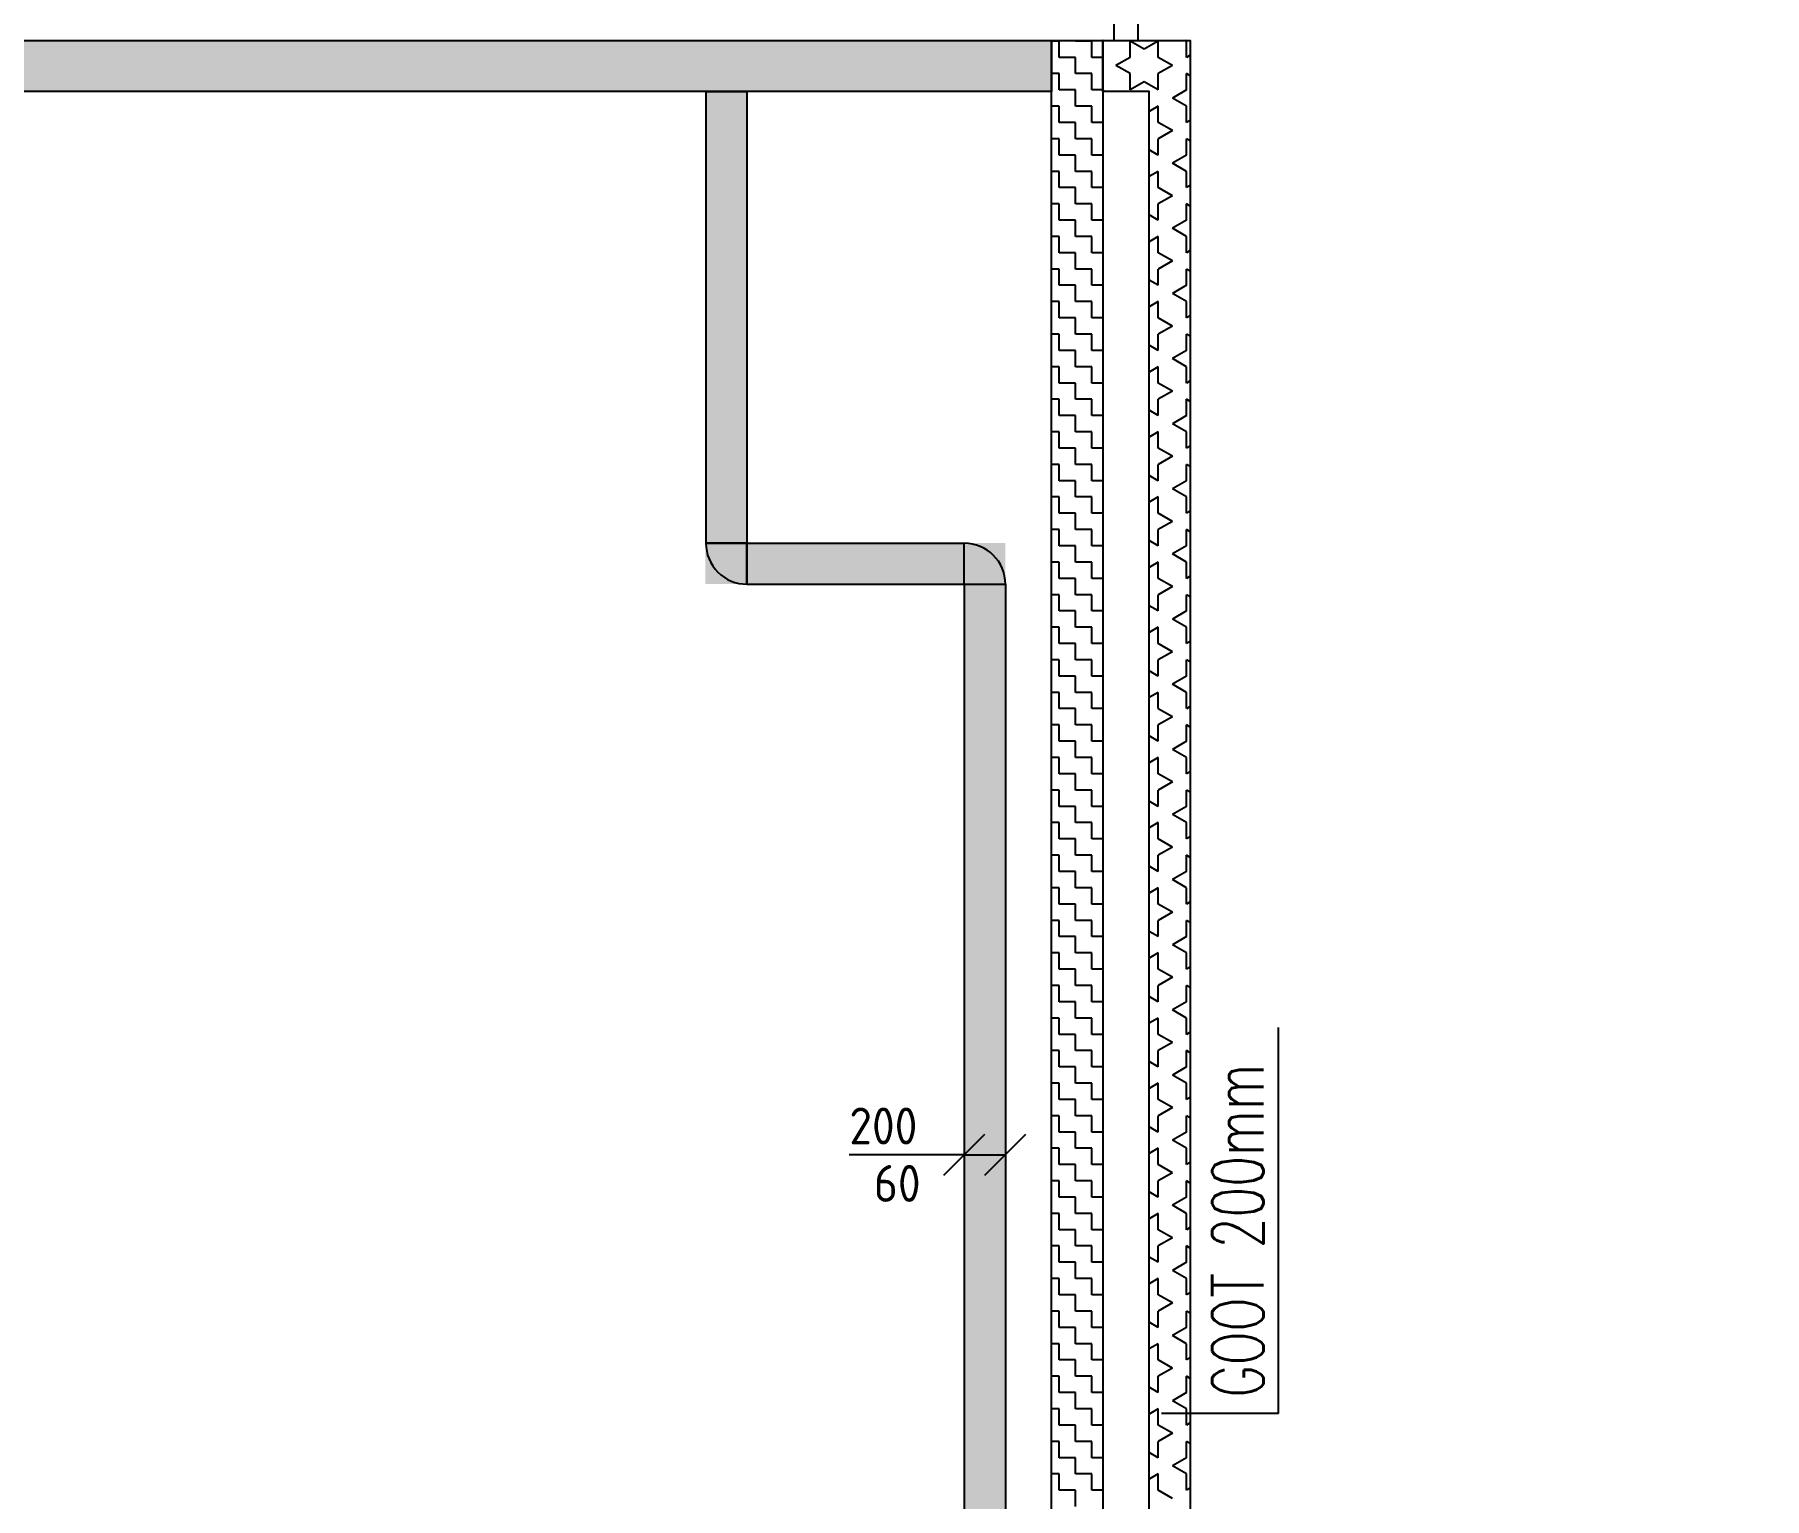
# Model space of a CAD drawing. Header units: millimetres. Extents: x -3262 to 112658, y 0 to 217318.
# Drawn here: x 94922 to 103357, y 65072 to 72207 of the extents above; entities that cross this region are included whole.
import ezdxf

# ---------------------------------------------------------------- set-up
doc = ezdxf.new("R2010")
doc.units = ezdxf.units.MM
doc.header["$LTSCALE"] = 100
for name, color, linetype in [('EL6131--_ENERGIEBEDR (1996)', 2, 'Continuous'), ('EL6131--_KG_D', 3, 'Continuous'), ('EM6131--_KG', 1, 'Continuous')]:
    doc.layers.add(name, color=color, linetype=linetype)
doc.styles.add('CofelyArial', font='arial.ttf')
doc.styles.add('ROMANS', font='ROMANS', dxfattribs={"width": 0.7})
doc.styles.add('STABICAD-018', font='ISOCP.SHX', dxfattribs={"height": 1.8})

# ---------------------------------------------------------------- blocks, each defined once
blk = doc.blocks.new('*X54')
at = {"color": 0}
for p, q in [((40163.8, 24130), (40243.1, 24130)), ((40163.8, 24050.6), (40163.8, 24130)), ((40243.1, 24130), (40243.1, 24167)), ((40322.5, 24130), (40401.9, 24130)), ((40322.5, 24050.6), (40322.5, 24130)), ((40401.9, 24130), (40401.9, 24167)), ((40481.2, 24130), (40560.6, 24130)), ((40481.2, 24050.6), (40481.2, 24130)), ((40560.6, 24130), (40560.6, 24167)), ((40640, 24130), (40719.4, 24130)), ((40640, 24050.6), (40640, 24130)), ((40719.4, 24130), (40719.4, 24167)), ((40798.8, 24130), (40878.1, 24130)), ((40798.8, 24050.6), (40798.8, 24130)), ((40878.1, 24130), (40878.1, 24167)), ((40957.5, 24130), (41036.9, 24130)), ((40957.5, 24050.6), (40957.5, 24130)), ((41036.9, 24130), (41036.9, 24167)), ((41116.2, 24130), (41195.6, 24130)), ((41116.2, 24050.6), (41116.2, 24130)), ((41195.6, 24130), (41195.6, 24167)), ((41275, 24130), (41354.4, 24130)), ((41275, 24050.6), (41275, 24130)), ((41354.4, 24130), (41354.4, 24167)), ((41433.8, 24130), (41513.1, 24130)), ((41433.8, 24050.6), (41433.8, 24130)), ((41513.1, 24130), (41513.1, 24167)), ((41592.5, 24130), (41671.9, 24130)), ((41592.5, 24050.6), (41592.5, 24130)), ((41671.9, 24130), (41671.9, 24167)), ((41751.2, 24130), (41830.6, 24130)), ((41751.2, 24050.6), (41751.2, 24130)), ((41830.6, 24130), (41830.6, 24167)), ((41910, 24130), (41989.4, 24130)), ((41910, 24050.6), (41910, 24130)), ((41989.4, 24130), (41989.4, 24167)), ((42068.8, 24130), (42148.1, 24130)), ((42068.8, 24050.6), (42068.8, 24130)), ((42148.1, 24130), (42148.1, 24167)), ((42227.5, 24130), (42306.9, 24130)), ((42227.5, 24050.6), (42227.5, 24130)), ((42306.9, 24130), (42306.9, 24167)), ((42386.2, 24130), (42465.6, 24130)), ((42386.2, 24050.6), (42386.2, 24130)), ((42465.6, 24130), (42465.6, 24167)), ((42545, 24130), (42624.4, 24130)), ((42545, 24050.6), (42545, 24130)), ((42624.4, 24130), (42624.4, 24167)), ((42703.8, 24130), (42783.1, 24130)), ((42703.8, 24050.6), (42703.8, 24130)), ((42783.1, 24130), (42783.1, 24167)), ((42862.5, 24130), (42941.9, 24130)), ((42862.5, 24050.6), (42862.5, 24130)), ((42941.9, 24130), (42941.9, 24167)), ((43021.2, 24130), (43100.6, 24130)), ((43021.2, 24050.6), (43021.2, 24130)), ((43100.6, 24130), (43100.6, 24167)), ((43180, 24130), (43259.4, 24130)), ((43180, 24050.6), (43180, 24130)), ((43259.4, 24130), (43259.4, 24167)), ((43338.8, 24130), (43418.1, 24130)), ((43338.8, 24050.6), (43338.8, 24130)), ((43418.1, 24130), (43418.1, 24167)), ((43497.5, 24130), (43576.9, 24130)), ((43497.5, 24050.6), (43497.5, 24130)), ((43576.9, 24130), (43576.9, 24167)), ((43656.2, 24130), (43735.6, 24130)), ((43656.2, 24050.6), (43656.2, 24130)), ((43735.6, 24130), (43735.6, 24167)), ((43815, 24130), (43894.4, 24130)), ((43815, 24050.6), (43815, 24130)), ((43894.4, 24130), (43894.4, 24167)), ((43973.8, 24130), (44053.1, 24130)), ((43973.8, 24050.6), (43973.8, 24130)), ((44053.1, 24130), (44053.1, 24167)), ((44132.5, 24130), (44211.9, 24130)), ((44132.5, 24050.6), (44132.5, 24130)), ((44211.9, 24130), (44211.9, 24167)), ((44291.2, 24130), (44370.6, 24130)), ((44291.2, 24050.6), (44291.2, 24130)), ((44370.6, 24130), (44370.6, 24167)), ((44450, 24130), (44529.4, 24130)), ((44450, 24050.6), (44450, 24130)), ((44529.4, 24130), (44529.4, 24167)), ((44608.8, 24130), (44688.1, 24130)), ((44608.8, 24050.6), (44608.8, 24130)), ((44688.1, 24130), (44688.1, 24167)), ((44767.5, 24130), (44846.9, 24130)), ((44767.5, 24050.6), (44767.5, 24130)), ((44846.9, 24130), (44846.9, 24167)), ((44926.2, 24130), (45005.6, 24130)), ((44926.2, 24050.6), (44926.2, 24130)), ((45005.6, 24130), (45005.6, 24167)), ((45085, 24130), (45164.4, 24130)), ((45085, 24050.6), (45085, 24130)), ((45164.4, 24130), (45164.4, 24167)), ((45243.8, 24130), (45323.1, 24130)), ((45243.8, 24050.6), (45243.8, 24130)), ((45323.1, 24130), (45323.1, 24167)), ((45402.5, 24130), (45481.9, 24130)), ((45402.5, 24050.6), (45402.5, 24130)), ((45481.9, 24130), (45481.9, 24167)), ((45561.2, 24130), (45640.6, 24130)), ((45561.2, 24050.6), (45561.2, 24130)), ((45640.6, 24130), (45640.6, 24167)), ((45720, 24130), (45799.4, 24130)), ((45720, 24050.6), (45720, 24130)), ((45799.4, 24130), (45799.4, 24167)), ((45878.8, 24130), (45958.1, 24130)), ((45878.8, 24050.6), (45878.8, 24130)), ((45958.1, 24130), (45958.1, 24167)), ((46037.5, 24130), (46116.9, 24130)), ((46037.5, 24050.6), (46037.5, 24130)), ((46116.9, 24130), (46116.9, 24167)), ((46196.2, 24130), (46275.6, 24130)), ((46196.2, 24050.6), (46196.2, 24130)), ((46275.6, 24130), (46275.6, 24167)), ((46355, 24130), (46434.4, 24130)), ((46355, 24050.6), (46355, 24130)), ((46434.4, 24130), (46434.4, 24167)), ((46513.8, 24130), (46593.1, 24130)), ((46513.8, 24050.6), (46513.8, 24130)), ((46593.1, 24130), (46593.1, 24167)), ((46672.5, 24130), (46751.9, 24130)), ((46672.5, 24050.6), (46672.5, 24130)), ((46751.9, 24130), (46751.9, 24167)), ((46831.2, 24130), (46910.6, 24130)), ((46831.2, 24050.6), (46831.2, 24130)), ((46910.6, 24130), (46910.6, 24167)), ((46990, 24130), (47069.4, 24130)), ((46990, 24050.6), (46990, 24130)), ((47069.4, 24130), (47069.4, 24167)), ((47148.8, 24130), (47228.1, 24130)), ((47148.8, 24050.6), (47148.8, 24130)), ((47228.1, 24130), (47228.1, 24167)), ((40084.4, 24050.6), (40163.8, 24050.6)), ((40243.1, 24050.6), (40322.5, 24050.6)), ((40243.1, 23971.2), (40243.1, 24050.6)), ((40401.9, 24050.6), (40481.2, 24050.6)), ((40401.9, 23971.2), (40401.9, 24050.6)), ((40560.6, 24050.6), (40640, 24050.6)), ((40560.6, 23971.2), (40560.6, 24050.6)), ((40719.4, 24050.6), (40798.8, 24050.6)), ((40719.4, 23971.2), (40719.4, 24050.6)), ((40878.1, 24050.6), (40957.5, 24050.6)), ((40878.1, 23971.2), (40878.1, 24050.6)), ((41036.9, 24050.6), (41116.2, 24050.6)), ((41036.9, 23971.2), (41036.9, 24050.6)), ((41195.6, 24050.6), (41275, 24050.6)), ((41195.6, 23971.2), (41195.6, 24050.6)), ((41354.4, 24050.6), (41433.8, 24050.6)), ((41354.4, 23971.2), (41354.4, 24050.6)), ((41513.1, 24050.6), (41592.5, 24050.6)), ((41513.1, 23971.2), (41513.1, 24050.6)), ((41671.9, 24050.6), (41751.2, 24050.6)), ((41671.9, 23971.2), (41671.9, 24050.6)), ((41830.6, 24050.6), (41910, 24050.6)), ((41830.6, 23971.2), (41830.6, 24050.6)), ((41989.4, 24050.6), (42068.8, 24050.6)), ((41989.4, 23971.2), (41989.4, 24050.6)), ((42148.1, 24050.6), (42227.5, 24050.6)), ((42148.1, 23971.2), (42148.1, 24050.6)), ((42306.9, 24050.6), (42386.2, 24050.6)), ((42306.9, 23971.2), (42306.9, 24050.6)), ((42465.6, 24050.6), (42545, 24050.6)), ((42465.6, 23971.2), (42465.6, 24050.6)), ((42624.4, 24050.6), (42703.8, 24050.6)), ((42624.4, 23971.2), (42624.4, 24050.6)), ((42783.1, 24050.6), (42862.5, 24050.6)), ((42783.1, 23971.2), (42783.1, 24050.6)), ((42941.9, 24050.6), (43021.2, 24050.6)), ((42941.9, 23971.2), (42941.9, 24050.6)), ((43100.6, 24050.6), (43180, 24050.6)), ((43100.6, 23971.2), (43100.6, 24050.6)), ((43259.4, 24050.6), (43338.8, 24050.6)), ((43259.4, 23971.2), (43259.4, 24050.6)), ((43418.1, 24050.6), (43497.5, 24050.6)), ((43418.1, 23971.2), (43418.1, 24050.6)), ((43576.9, 24050.6), (43656.2, 24050.6)), ((43576.9, 23971.2), (43576.9, 24050.6)), ((43735.6, 24050.6), (43815, 24050.6)), ((43735.6, 23971.2), (43735.6, 24050.6)), ((43894.4, 24050.6), (43973.8, 24050.6)), ((43894.4, 23971.2), (43894.4, 24050.6)), ((44053.1, 24050.6), (44132.5, 24050.6)), ((44053.1, 23971.2), (44053.1, 24050.6)), ((44211.9, 24050.6), (44291.2, 24050.6)), ((44211.9, 23971.2), (44211.9, 24050.6)), ((44370.6, 24050.6), (44450, 24050.6)), ((44370.6, 23971.2), (44370.6, 24050.6)), ((44529.4, 24050.6), (44608.8, 24050.6)), ((44529.4, 23971.2), (44529.4, 24050.6)), ((44688.1, 24050.6), (44767.5, 24050.6)), ((44688.1, 23971.2), (44688.1, 24050.6)), ((44846.9, 24050.6), (44926.2, 24050.6)), ((44846.9, 23971.2), (44846.9, 24050.6)), ((45005.6, 24050.6), (45085, 24050.6)), ((45005.6, 23971.2), (45005.6, 24050.6)), ((45164.4, 24050.6), (45243.8, 24050.6)), ((45164.4, 23971.2), (45164.4, 24050.6)), ((45323.1, 24050.6), (45402.5, 24050.6)), ((45323.1, 23971.2), (45323.1, 24050.6)), ((45481.9, 24050.6), (45561.2, 24050.6)), ((45481.9, 23971.2), (45481.9, 24050.6)), ((45640.6, 24050.6), (45720, 24050.6)), ((45640.6, 23971.2), (45640.6, 24050.6)), ((45799.4, 24050.6), (45878.8, 24050.6)), ((45799.4, 23971.2), (45799.4, 24050.6)), ((45958.1, 24050.6), (46037.5, 24050.6)), ((45958.1, 23971.2), (45958.1, 24050.6)), ((46116.9, 24050.6), (46196.2, 24050.6)), ((46116.9, 23971.2), (46116.9, 24050.6)), ((46275.6, 24050.6), (46355, 24050.6)), ((46275.6, 23971.2), (46275.6, 24050.6)), ((46434.4, 24050.6), (46513.8, 24050.6)), ((46434.4, 23971.2), (46434.4, 24050.6)), ((46593.1, 24050.6), (46672.5, 24050.6)), ((46593.1, 23971.2), (46593.1, 24050.6)), ((46751.9, 24050.6), (46831.2, 24050.6)), ((46751.9, 23971.2), (46751.9, 24050.6)), ((46910.6, 24050.6), (46990, 24050.6)), ((46910.6, 23971.2), (46910.6, 24050.6)), ((47069.4, 24050.6), (47148.8, 24050.6)), ((47069.4, 23971.2), (47069.4, 24050.6)), ((47228.1, 24050.6), (47231.5, 24050.6)), ((47228.1, 23971.2), (47228.1, 24050.6)), ((40163.8, 23971.2), (40243.1, 23971.2)), ((40163.8, 23917), (40163.8, 23971.2)), ((40322.5, 23971.2), (40401.9, 23971.2)), ((40322.5, 23917), (40322.5, 23971.2)), ((40481.2, 23971.2), (40560.6, 23971.2)), ((40481.2, 23917), (40481.2, 23971.2)), ((40640, 23971.2), (40719.4, 23971.2)), ((40640, 23917), (40640, 23971.2)), ((40798.8, 23971.2), (40878.1, 23971.2)), ((40798.8, 23917), (40798.8, 23971.2)), ((40957.5, 23971.2), (41036.9, 23971.2)), ((40957.5, 23917), (40957.5, 23971.2)), ((41116.2, 23971.2), (41195.6, 23971.2)), ((41116.2, 23917), (41116.2, 23971.2)), ((41275, 23971.2), (41354.4, 23971.2)), ((41275, 23917), (41275, 23971.2)), ((41433.8, 23971.2), (41513.1, 23971.2)), ((41433.8, 23917), (41433.8, 23971.2)), ((41592.5, 23971.2), (41671.9, 23971.2)), ((41592.5, 23917), (41592.5, 23971.2)), ((41751.2, 23971.2), (41830.6, 23971.2)), ((41751.2, 23917), (41751.2, 23971.2)), ((41910, 23971.2), (41989.4, 23971.2)), ((41910, 23917), (41910, 23971.2)), ((42068.8, 23971.2), (42148.1, 23971.2)), ((42068.8, 23917), (42068.8, 23971.2)), ((42227.5, 23971.2), (42306.9, 23971.2)), ((42227.5, 23917), (42227.5, 23971.2)), ((42386.2, 23971.2), (42465.6, 23971.2)), ((42386.2, 23917), (42386.2, 23971.2)), ((42545, 23971.2), (42624.4, 23971.2)), ((42545, 23917), (42545, 23971.2)), ((42703.8, 23971.2), (42783.1, 23971.2)), ((42703.8, 23917), (42703.8, 23971.2)), ((42862.5, 23971.2), (42941.9, 23971.2)), ((42862.5, 23917), (42862.5, 23971.2)), ((43021.2, 23971.2), (43100.6, 23971.2)), ((43021.2, 23917), (43021.2, 23971.2)), ((43180, 23971.2), (43259.4, 23971.2)), ((43180, 23917), (43180, 23971.2)), ((43338.8, 23971.2), (43418.1, 23971.2)), ((43338.8, 23917), (43338.8, 23971.2)), ((43497.5, 23971.2), (43576.9, 23971.2)), ((43497.5, 23917), (43497.5, 23971.2)), ((43656.2, 23971.2), (43735.6, 23971.2)), ((43656.2, 23917), (43656.2, 23971.2)), ((43815, 23971.2), (43894.4, 23971.2)), ((43815, 23917), (43815, 23971.2)), ((43973.8, 23971.2), (44053.1, 23971.2)), ((43973.8, 23917), (43973.8, 23971.2)), ((44132.5, 23971.2), (44211.9, 23971.2)), ((44132.5, 23917), (44132.5, 23971.2)), ((44291.2, 23971.2), (44370.6, 23971.2)), ((44291.2, 23917), (44291.2, 23971.2)), ((44450, 23971.2), (44529.4, 23971.2)), ((44450, 23917), (44450, 23971.2)), ((44608.8, 23971.2), (44688.1, 23971.2)), ((44608.8, 23917), (44608.8, 23971.2)), ((44767.5, 23971.2), (44846.9, 23971.2)), ((44767.5, 23917), (44767.5, 23971.2)), ((44926.2, 23971.2), (45005.6, 23971.2)), ((44926.2, 23917), (44926.2, 23971.2)), ((45085, 23971.2), (45164.4, 23971.2)), ((45085, 23917), (45085, 23971.2)), ((45243.8, 23971.2), (45323.1, 23971.2)), ((45243.8, 23917), (45243.8, 23971.2)), ((45402.5, 23971.2), (45481.9, 23971.2)), ((45402.5, 23917), (45402.5, 23971.2)), ((45561.2, 23971.2), (45640.6, 23971.2)), ((45561.2, 23917), (45561.2, 23971.2)), ((45720, 23971.2), (45799.4, 23971.2)), ((45720, 23917), (45720, 23971.2)), ((45878.8, 23971.2), (45958.1, 23971.2)), ((45878.8, 23917), (45878.8, 23971.2)), ((46037.5, 23971.2), (46116.9, 23971.2)), ((46037.5, 23917), (46037.5, 23971.2)), ((46196.2, 23971.2), (46275.6, 23971.2)), ((46196.2, 23917), (46196.2, 23971.2)), ((46355, 23971.2), (46434.4, 23971.2)), ((46355, 23917), (46355, 23971.2)), ((46513.8, 23971.2), (46593.1, 23971.2)), ((46513.8, 23917), (46513.8, 23971.2)), ((46672.5, 23971.2), (46751.9, 23971.2)), ((46672.5, 23917), (46672.5, 23971.2)), ((46831.2, 23971.2), (46910.6, 23971.2)), ((46831.2, 23917), (46831.2, 23971.2)), ((46990, 23971.2), (47069.4, 23971.2)), ((46990, 23917), (46990, 23971.2)), ((47148.8, 23971.2), (47228.1, 23971.2)), ((47148.8, 23917), (47148.8, 23971.2))]:
    blk.add_line(p, q, dxfattribs=at)
blk = doc.blocks.new('*X59')
at = {"color": 0}
for p, q in [((46981.5, 23907.1), (46987.2, 23917)), ((47231.5, 23915.9), (47230.9, 23917)), ((47069.4, 23784.3), (47109.1, 23853)), ((47148.7, 23784.3), (47109.1, 23853)), ((46990, 23784.3), (47069.4, 23784.3)), ((47029.7, 23715.6), (46990, 23784.3)), ((46990, 23646.8), (47029.7, 23715.6)), ((47148.8, 23784.3), (47228.1, 23784.3)), ((47188.4, 23715.6), (47228.1, 23784.3)), ((47228.1, 23646.8), (47188.4, 23715.6)), ((40124.1, 23578.1), (40163.7, 23646.8)), ((40163.8, 23646.8), (40243.1, 23646.8)), ((40243.1, 23646.8), (40217.4, 23691.4)), ((40322.5, 23646.8), (40348.2, 23691.4)), ((40322.5, 23646.8), (40401.9, 23646.8)), ((40441.6, 23578.1), (40401.9, 23646.8)), ((40441.6, 23578.1), (40481.2, 23646.8)), ((40481.2, 23646.8), (40560.6, 23646.8)), ((40560.6, 23646.8), (40534.9, 23691.4)), ((40640, 23646.8), (40665.7, 23691.4)), ((40640, 23646.8), (40719.4, 23646.8)), ((40759.1, 23578.1), (40719.4, 23646.8)), ((40759.1, 23578.1), (40798.7, 23646.8)), ((40798.8, 23646.8), (40878.1, 23646.8)), ((40878.1, 23646.8), (40852.4, 23691.4)), ((40957.5, 23646.8), (40983.2, 23691.4)), ((40957.5, 23646.8), (41036.9, 23646.8)), ((41076.6, 23578.1), (41036.9, 23646.8)), ((41076.6, 23578.1), (41116.2, 23646.8)), ((41116.2, 23646.8), (41195.6, 23646.8)), ((41195.6, 23646.8), (41169.9, 23691.4)), ((41275, 23646.8), (41300.7, 23691.4)), ((41275, 23646.8), (41354.4, 23646.8)), ((41394.1, 23578.1), (41354.4, 23646.8)), ((41394.1, 23578.1), (41433.7, 23646.8)), ((41433.8, 23646.8), (41513.1, 23646.8)), ((41513.1, 23646.8), (41487.4, 23691.4)), ((41592.5, 23646.8), (41618.2, 23691.4)), ((41592.5, 23646.8), (41671.9, 23646.8)), ((41711.6, 23578.1), (41671.9, 23646.8)), ((41711.6, 23578.1), (41751.2, 23646.8)), ((41751.2, 23646.8), (41830.6, 23646.8)), ((41830.6, 23646.8), (41804.9, 23691.4)), ((41910, 23646.8), (41935.7, 23691.4)), ((41910, 23646.8), (41989.4, 23646.8)), ((42029.1, 23578.1), (41989.4, 23646.8)), ((42029.1, 23578.1), (42068.7, 23646.8)), ((42068.8, 23646.8), (42148.1, 23646.8)), ((42148.1, 23646.8), (42122.4, 23691.4)), ((42227.5, 23646.8), (42253.2, 23691.4)), ((42227.5, 23646.8), (42306.9, 23646.8)), ((42346.6, 23578.1), (42306.9, 23646.8)), ((42346.6, 23578.1), (42386.2, 23646.8)), ((42386.2, 23646.8), (42465.6, 23646.8)), ((42465.6, 23646.8), (42439.9, 23691.4)), ((42545, 23646.8), (42570.7, 23691.4)), ((42545, 23646.8), (42624.4, 23646.8)), ((42664.1, 23578.1), (42624.4, 23646.8)), ((42664.1, 23578.1), (42703.7, 23646.8)), ((42703.8, 23646.8), (42783.1, 23646.8)), ((42783.1, 23646.8), (42757.4, 23691.4)), ((42862.5, 23646.8), (42888.2, 23691.4)), ((42862.5, 23646.8), (42941.9, 23646.8)), ((42981.6, 23578.1), (42941.9, 23646.8)), ((42981.6, 23578.1), (43021.2, 23646.8)), ((43021.2, 23646.8), (43100.6, 23646.8)), ((43100.6, 23646.8), (43074.9, 23691.4)), ((43180, 23646.8), (43205.7, 23691.4)), ((43180, 23646.8), (43259.4, 23646.8)), ((43299.1, 23578.1), (43259.4, 23646.8)), ((43299.1, 23578.1), (43338.7, 23646.8)), ((43338.8, 23646.8), (43418.1, 23646.8)), ((43418.1, 23646.8), (43392.4, 23691.4)), ((43497.5, 23646.8), (43523.2, 23691.4)), ((43497.5, 23646.8), (43576.9, 23646.8)), ((43616.6, 23578.1), (43576.9, 23646.8)), ((43616.6, 23578.1), (43656.2, 23646.8)), ((43656.2, 23646.8), (43735.6, 23646.8)), ((43735.6, 23646.8), (43709.9, 23691.4)), ((43815, 23646.8), (43840.7, 23691.4)), ((43815, 23646.8), (43894.4, 23646.8)), ((43934.1, 23578.1), (43894.4, 23646.8)), ((43934.1, 23578.1), (43973.7, 23646.8)), ((43973.8, 23646.8), (44053.1, 23646.8)), ((44053.1, 23646.8), (44027.4, 23691.4)), ((44132.5, 23646.8), (44158.2, 23691.4)), ((44132.5, 23646.8), (44211.9, 23646.8)), ((44251.6, 23578.1), (44211.9, 23646.8)), ((44251.6, 23578.1), (44291.2, 23646.8)), ((44291.2, 23646.8), (44370.6, 23646.8)), ((44370.6, 23646.8), (44344.9, 23691.4)), ((44450, 23646.8), (44475.7, 23691.4)), ((44450, 23646.8), (44529.4, 23646.8)), ((44569.1, 23578.1), (44529.4, 23646.8)), ((44569.1, 23578.1), (44608.7, 23646.8)), ((44608.8, 23646.8), (44688.1, 23646.8)), ((44688.1, 23646.8), (44662.4, 23691.4)), ((44767.5, 23646.8), (44793.2, 23691.4)), ((44767.5, 23646.8), (44846.9, 23646.8)), ((44886.6, 23578.1), (44846.9, 23646.8)), ((44886.6, 23578.1), (44926.2, 23646.8)), ((44926.2, 23646.8), (45005.6, 23646.8)), ((45005.6, 23646.8), (44979.9, 23691.4)), ((45085, 23646.8), (45110.7, 23691.4)), ((45085, 23646.8), (45164.4, 23646.8)), ((45204.1, 23578.1), (45164.4, 23646.8)), ((45204.1, 23578.1), (45243.7, 23646.8)), ((45243.8, 23646.8), (45323.1, 23646.8)), ((45323.1, 23646.8), (45297.4, 23691.4)), ((45402.5, 23646.8), (45428.2, 23691.4)), ((45402.5, 23646.8), (45481.9, 23646.8)), ((45521.6, 23578.1), (45481.9, 23646.8)), ((45521.6, 23578.1), (45561.2, 23646.8)), ((45561.2, 23646.8), (45640.6, 23646.8)), ((45640.6, 23646.8), (45614.9, 23691.4)), ((45720, 23646.8), (45745.7, 23691.4)), ((45720, 23646.8), (45799.4, 23646.8)), ((45839.1, 23578.1), (45799.4, 23646.8)), ((45839.1, 23578.1), (45878.7, 23646.8)), ((45878.8, 23646.8), (45958.1, 23646.8)), ((45958.1, 23646.8), (45932.4, 23691.4)), ((46037.5, 23646.8), (46063.2, 23691.4)), ((46037.5, 23646.8), (46116.9, 23646.8)), ((46156.6, 23578.1), (46116.9, 23646.8)), ((46156.6, 23578.1), (46196.2, 23646.8)), ((46196.2, 23646.8), (46275.6, 23646.8)), ((46275.6, 23646.8), (46249.9, 23691.4)), ((46355, 23646.8), (46380.7, 23691.4)), ((46355, 23646.8), (46434.4, 23646.8)), ((46474.1, 23578.1), (46434.4, 23646.8)), ((46474.1, 23578.1), (46513.7, 23646.8)), ((46513.8, 23646.8), (46593.1, 23646.8)), ((46593.1, 23646.8), (46567.4, 23691.4)), ((46672.5, 23646.8), (46698.2, 23691.4)), ((46672.5, 23646.8), (46751.9, 23646.8)), ((46791.6, 23578.1), (46751.9, 23646.8)), ((46791.6, 23578.1), (46831.2, 23646.8)), ((46831.2, 23646.8), (46910.6, 23646.8)), ((46910.6, 23646.8), (46884.9, 23691.4)), ((46990, 23646.8), (47069.4, 23646.8)), ((47109.1, 23578.1), (47069.4, 23646.8)), ((47109.1, 23578.1), (47148.7, 23646.8)), ((47148.8, 23646.8), (47228.1, 23646.8)), ((40243.1, 23509.3), (40282.8, 23578.1)), ((40322.5, 23509.3), (40282.8, 23578.1)), ((40560.6, 23509.3), (40600.3, 23578.1)), ((40640, 23509.3), (40600.3, 23578.1)), ((40878.1, 23509.3), (40917.8, 23578.1)), ((40957.5, 23509.3), (40917.8, 23578.1)), ((41195.6, 23509.3), (41235.3, 23578.1)), ((41275, 23509.3), (41235.3, 23578.1)), ((41513.1, 23509.3), (41552.8, 23578.1)), ((41592.5, 23509.3), (41552.8, 23578.1)), ((41830.6, 23509.3), (41870.3, 23578.1)), ((41910, 23509.3), (41870.3, 23578.1)), ((42148.1, 23509.3), (42187.8, 23578.1)), ((42227.5, 23509.3), (42187.8, 23578.1)), ((42465.6, 23509.3), (42505.3, 23578.1)), ((42545, 23509.3), (42505.3, 23578.1)), ((42783.1, 23509.3), (42822.8, 23578.1)), ((42862.5, 23509.3), (42822.8, 23578.1)), ((43100.6, 23509.3), (43140.3, 23578.1)), ((43180, 23509.3), (43140.3, 23578.1)), ((43418.1, 23509.3), (43457.8, 23578.1)), ((43497.5, 23509.3), (43457.8, 23578.1)), ((43735.6, 23509.3), (43775.3, 23578.1)), ((43815, 23509.3), (43775.3, 23578.1)), ((44053.1, 23509.3), (44092.8, 23578.1)), ((44132.5, 23509.3), (44092.8, 23578.1)), ((44370.6, 23509.3), (44410.3, 23578.1)), ((44450, 23509.3), (44410.3, 23578.1)), ((44688.1, 23509.3), (44727.8, 23578.1)), ((44767.5, 23509.3), (44727.8, 23578.1)), ((45005.6, 23509.3), (45045.3, 23578.1)), ((45085, 23509.3), (45045.3, 23578.1)), ((45323.1, 23509.3), (45362.8, 23578.1)), ((45402.5, 23509.3), (45362.8, 23578.1)), ((45640.6, 23509.3), (45680.3, 23578.1)), ((45720, 23509.3), (45680.3, 23578.1)), ((45958.1, 23509.3), (45997.8, 23578.1)), ((46037.5, 23509.3), (45997.8, 23578.1)), ((46275.6, 23509.3), (46315.3, 23578.1)), ((46355, 23509.3), (46315.3, 23578.1)), ((46593.1, 23509.3), (46632.8, 23578.1)), ((46672.5, 23509.3), (46632.8, 23578.1)), ((46910.6, 23509.3), (46950.3, 23578.1)), ((46990, 23509.3), (46950.3, 23578.1)), ((40174.1, 23491.4), (40163.7, 23509.3)), ((40163.8, 23509.3), (40243.1, 23509.3)), ((40322.5, 23509.3), (40401.9, 23509.3)), ((40391.5, 23491.4), (40401.9, 23509.3)), ((40481.2, 23509.3), (40560.6, 23509.3)), ((40491.6, 23491.4), (40481.2, 23509.3)), ((40640, 23509.3), (40719.4, 23509.3)), ((40709, 23491.4), (40719.4, 23509.3)), ((40809.1, 23491.4), (40798.7, 23509.3)), ((40798.8, 23509.3), (40878.1, 23509.3)), ((40957.5, 23509.3), (41036.9, 23509.3)), ((41026.5, 23491.4), (41036.9, 23509.3)), ((41116.2, 23509.3), (41195.6, 23509.3)), ((41126.6, 23491.4), (41116.2, 23509.3)), ((41275, 23509.3), (41354.4, 23509.3)), ((41344, 23491.4), (41354.4, 23509.3)), ((41444.1, 23491.4), (41433.7, 23509.3)), ((41433.8, 23509.3), (41513.1, 23509.3)), ((41592.5, 23509.3), (41671.9, 23509.3)), ((41661.5, 23491.4), (41671.9, 23509.3)), ((41751.2, 23509.3), (41830.6, 23509.3)), ((41761.6, 23491.4), (41751.2, 23509.3)), ((41910, 23509.3), (41989.4, 23509.3)), ((41979, 23491.4), (41989.4, 23509.3)), ((42079.1, 23491.4), (42068.7, 23509.3)), ((42068.8, 23509.3), (42148.1, 23509.3)), ((42227.5, 23509.3), (42306.9, 23509.3)), ((42296.5, 23491.4), (42306.9, 23509.3)), ((42386.2, 23509.3), (42465.6, 23509.3)), ((42396.6, 23491.4), (42386.2, 23509.3)), ((42545, 23509.3), (42624.4, 23509.3)), ((42614, 23491.4), (42624.4, 23509.3)), ((42714.1, 23491.4), (42703.7, 23509.3)), ((42703.8, 23509.3), (42783.1, 23509.3)), ((42862.5, 23509.3), (42941.9, 23509.3)), ((42931.5, 23491.4), (42941.9, 23509.3)), ((43021.2, 23509.3), (43100.6, 23509.3)), ((43031.6, 23491.4), (43021.2, 23509.3)), ((43180, 23509.3), (43259.4, 23509.3)), ((43249, 23491.4), (43259.4, 23509.3)), ((43349.1, 23491.4), (43338.7, 23509.3)), ((43338.8, 23509.3), (43418.1, 23509.3)), ((43497.5, 23509.3), (43576.9, 23509.3)), ((43566.5, 23491.4), (43576.9, 23509.3)), ((43656.2, 23509.3), (43735.6, 23509.3)), ((43666.6, 23491.4), (43656.2, 23509.3)), ((43815, 23509.3), (43894.4, 23509.3)), ((43884, 23491.4), (43894.4, 23509.3)), ((43984.1, 23491.4), (43973.7, 23509.3)), ((43973.8, 23509.3), (44053.1, 23509.3)), ((44132.5, 23509.3), (44211.9, 23509.3)), ((44201.5, 23491.4), (44211.9, 23509.3)), ((44291.2, 23509.3), (44370.6, 23509.3)), ((44301.6, 23491.4), (44291.2, 23509.3)), ((44450, 23509.3), (44529.4, 23509.3)), ((44519, 23491.4), (44529.4, 23509.3)), ((44619.1, 23491.4), (44608.7, 23509.3)), ((44608.8, 23509.3), (44688.1, 23509.3)), ((44767.5, 23509.3), (44846.9, 23509.3)), ((44836.5, 23491.4), (44846.9, 23509.3)), ((44926.2, 23509.3), (45005.6, 23509.3)), ((44936.6, 23491.4), (44926.2, 23509.3)), ((45085, 23509.3), (45164.4, 23509.3)), ((45154, 23491.4), (45164.4, 23509.3)), ((45254.1, 23491.4), (45243.7, 23509.3)), ((45243.8, 23509.3), (45323.1, 23509.3)), ((45402.5, 23509.3), (45481.9, 23509.3)), ((45471.5, 23491.4), (45481.9, 23509.3)), ((45561.2, 23509.3), (45640.6, 23509.3)), ((45571.6, 23491.4), (45561.2, 23509.3)), ((45720, 23509.3), (45799.4, 23509.3)), ((45789, 23491.4), (45799.4, 23509.3)), ((45889.1, 23491.4), (45878.7, 23509.3)), ((45878.8, 23509.3), (45958.1, 23509.3)), ((46037.5, 23509.3), (46116.9, 23509.3)), ((46106.5, 23491.4), (46116.9, 23509.3)), ((46196.2, 23509.3), (46275.6, 23509.3)), ((46206.6, 23491.4), (46196.2, 23509.3)), ((46355, 23509.3), (46434.4, 23509.3)), ((46424, 23491.4), (46434.4, 23509.3)), ((46524.1, 23491.4), (46513.7, 23509.3)), ((46513.8, 23509.3), (46593.1, 23509.3)), ((46672.5, 23509.3), (46751.9, 23509.3)), ((46741.5, 23491.4), (46751.9, 23509.3)), ((46831.2, 23509.3), (46910.6, 23509.3)), ((46841.6, 23491.4), (46831.2, 23509.3)), ((46990, 23509.3), (47069.4, 23509.3)), ((47059, 23491.4), (47069.4, 23509.3)), ((47159.1, 23491.4), (47148.7, 23509.3)), ((47148.8, 23509.3), (47228.1, 23509.3)), ((47228.1, 23509.3), (47231.5, 23515.2))]:
    blk.add_line(p, q, dxfattribs=at)
blk = doc.blocks.new('*U125')
at = {"color": 0, "linetype": 'Continuous'}
for p, q in [((0, 100, -2730), (2201, 100, -2730)), ((0, -100, -2730), (0, 100, -2730)), ((2201, -100, -2730), (2201, 100, -2730)), ((0, -100, -2730), (2201, -100, -2730))]:
    blk.add_line(p, q, dxfattribs=at)
at = {"color": 1, "style": 'CofelyArial'}
for tag, p in [('SECTIONCODE', (98295.2, 71929, 2730)), ('CODE', (98295.2, 71929, 2730)), ('POSITIONCODE', (98595.2, 70829, 2730))]:
    blk.add_attdef(tag, p, '', height=1.8, dxfattribs=at)
blk = doc.blocks.new('*U121')
at = {"color": 0, "linetype": 'Continuous'}
for q in [(-100, -100, -2730), (100, 100, -2730)]:
    blk.add_line((-100, 100, -2730), q, dxfattribs=at)
blk.add_arc((-100, 100, -2730), 200, 270, 0, dxfattribs=at)
at = {"color": 1, "style": 'CofelyArial'}
for tag in ['CODE', 'SECTIONCODE', 'POSITIONCODE']:
    blk.add_attdef(tag, (98293.1, 69635.6, 2730), '', height=1.8, dxfattribs=at)
blk = doc.blocks.new('*U123')
at = {"color": 0, "linetype": 'Continuous'}
for p, q in [((0, 100, -2730), (1060.2, 100, -2730)), ((0, -100, -2730), (0, 100, -2730)), ((1060.2, -100, -2730), (1060.2, 100, -2730)), ((0, -100, -2730), (1060.2, -100, -2730))]:
    blk.add_line(p, q, dxfattribs=at)
at = {"color": 1, "style": 'CofelyArial'}
for tag in ['CODE', 'SECTIONCODE', 'POSITIONCODE']:
    blk.add_attdef(tag, (98393.1, 69635.6, 2730), '', height=1.8, dxfattribs=at)
blk = doc.blocks.new('*U122')
at = {"color": 0, "linetype": 'Continuous'}
for q in [(-100, -100, -2730), (100, 100, -2730)]:
    blk.add_line((-100, 100, -2730), q, dxfattribs=at)
blk.add_arc((-100, 100, -2730), 200, 270, 0, dxfattribs=at)
at = {"color": 1, "style": 'CofelyArial'}
for tag in ['CODE', 'SECTIONCODE', 'POSITIONCODE']:
    blk.add_attdef(tag, (99553.3, 69635.6, 2730), '', height=1.8, dxfattribs=at)
blk = doc.blocks.new('*U124')
at = {"color": 0, "linetype": 'Continuous'}
for p, q in [((0, 100, -2730), (9144.4, 100, -2730)), ((0, -100, -2730), (0, 100, -2730)), ((9144.4, -100, -2730), (9144.4, 100, -2730)), ((0, -100, -2730), (9144.4, -100, -2730))]:
    blk.add_line(p, q, dxfattribs=at)
at = {"color": 1, "style": 'CofelyArial'}
for tag, p in [('CODE', (99555.5, 69528, 2730)), ('SECTIONCODE', (99555.5, 69528, 2730)), ('POSITIONCODE', (99855.5, 64956.3, 2730))]:
    blk.add_attdef(tag, p, '', height=1.8, dxfattribs=at)
blk = doc.blocks.new('*U136')
at = {"color": 0, "linetype": 'Continuous'}
for p, q in [((-100, -100, -2730), (100, 100, -2730)), ((100, -100, -2730), (300, 100, -2730)), ((-132.1, 0, -2730), (-560.8, 0, -2730)), ((0, 0, -2730), (-132.1, 0, -2730)), ((0, 0, -2730), (200, 0, -2730))]:
    blk.add_line(p, q, dxfattribs=at)
at = {"color": 0, "linetype": 'Continuous', "style": 'STABICAD-018'}
for s, p in [('200', (-560.8, 50, -2730)), ('60', (-441, -230, -2730))]:
    blk.add_text(s, height=180, dxfattribs=at).set_placement(p)
at = {"color": 1, "style": 'CofelyArial'}
blk.add_attdef('CODE', (99455.5, 66747, 2730), '', height=1.8, dxfattribs=at)

msp = doc.modelspace()

# ---------------------------------------------------------------- hatches: boundary and pattern name
at = {"layer": 'EL6131--_ENERGIEBEDR (1996)', "linetype": 'Continuous'}
h = msp.add_hatch(dxfattribs=at)
h.set_pattern_fill('EARTH', color=1, scale=25)
h.paths.add_polyline_path([(60980.1, 70947.4), (62073.7, 70947.4), (62073.7, 68631.1), (67557, 68631.1), (67557, 72179), (99881.1, 72179), (99881.1, 71929), (67807, 71929), (67807, 68381.1), (61823.7, 68381.3), (61823.7, 70697.4), (60980.1, 70697.4)])
h = msp.add_hatch(dxfattribs=at)
h.set_pattern_fill('STARS', color=1, scale=25)
h.set_pattern_definition([(0, (-45640.1, 0), (0, 137.48153), [79.375, -79.375]), (60, (-45640.1, 0), (-119.0625, 68.74077), [79.375, -79.375]), (120, (-45600.41, 68.74), (-119.0625, -68.74077), [79.375, -79.375])])
h.paths.add_polyline_path([(98717.8, 58755.3), (99455.5, 58755.3), (99655.5, 58755.3), (99655.5, 69728.2), (98393.1, 69728.2), (98393.1, 71929), (98193.1, 71929), (98193.1, 69528.2), (99455.5, 69528.2), (99455.5, 58955.3), (98517.8, 58955.3), (98517.8, 58755.3), (98517.8, 54616.5), (95697.9, 54616.5), (95697.9, 37488.3), (95897.9, 37488.3), (95897.9, 54416.5), (98717.8, 54416.5)])

# ---------------------------------------------------------------- linework, layer by layer
at = {"layer": 'EL6131--_ENERGIEBEDR (1996)', "color": 1, "linetype": 'Continuous'}
for q in [(100987.9, 67366.6), (100417.7, 65484.9)]:
    msp.add_line((100987.9, 65484.9), q, dxfattribs=at)
at = {"layer": 'EL6131--_ENERGIEBEDR (1996)'}
for points in [[(100303.9, 72179), (100303.9, 73029), (103726.2, 73029), (103726.2, 73029), (103796.2, 73029), (103796.2, 73029), (111372.7, 73029), (111372.7, 73149), (100183.9, 73149), (100183.9, 72179)], [(99881.1, 57693.6), (99881.1, 71929), (99881.1, 72179), (100131.1, 72179), (100131.1, 71929), (100131.1, 59911.5), (100131.1, 59908), (107712.7, 59908), (107712.7, 60080.8), (107832.7, 60080.8), (107832.7, 59960.8), (107832.7, 59578), (100131.1, 59578), (100131.1, 55130.8)]]:
    msp.add_lwpolyline(points, dxfattribs=at)
msp.add_lwpolyline([(60980.1, 70947.4), (62073.7, 70947.4), (62073.7, 68631.1), (67557, 68631.1), (67557, 72179), (99881.1, 72179), (99881.1, 71929), (67807, 71929), (67807, 68381.1), (61823.7, 68381.3), (61823.7, 70697.4), (60980.1, 70697.4)], close=True, dxfattribs=at)
at = {"layer": 'EL6131--_ENERGIEBEDR (1996)', "color": 2, "linetype": 'Continuous'}
msp.add_lwpolyline([(100356.7, 55130.8), (100356.7, 57843.6), (100356.7, 58093.6), (100356.7, 71929), (100131.1, 71929), (100131.1, 72179), (100303.9, 72179), (100556.7, 72179), (100556.7, 60383.6), (107712.7, 60383.6), (107832.7, 60383.6), (107832.7, 60080.8), (107712.7, 60080.8), (107712.7, 60133.6), (100556.7, 60133.6), (100556.7, 51937.7)], dxfattribs=at)

# ---------------------------------------------------------------- block references
at = {"layer": 'EL6131--_ENERGIEBEDR (1996)', "color": 1, "linetype": 'Continuous', "rotation": 90}
for name in ['*X59', '*X54']:
    msp.add_blockref(name, (124048.1, 24947.5), dxfattribs=at)
at = {"layer": 'EL6131--_KG_D', "linetype": 'Continuous'}
for name, p, rotation in [('*U125', (98295.2, 71929, 2730), 270), ('*U121', (98295.2, 69628, 2730), 270), ('*U122', (99555.5, 69628, 2730), 90.00000000000001), ('*U124', (99555.5, 69528, 2730), 270)]:
    msp.add_blockref(name, p, dxfattribs=dict(at, rotation=rotation))
msp.add_blockref('*U123', (98395.2, 69628, 2730), dxfattribs=at)
at = {"layer": 'EM6131--_KG', "linetype": 'Continuous'}
msp.add_blockref('*U136', (99455.5, 66747, 2730), dxfattribs=at)

# ---------------------------------------------------------------- texts
at = {"layer": 'EL6131--_ENERGIEBEDR (1996)', "color": 1, "linetype": 'Continuous', "style": 'ROMANS', "width": 0.7}
msp.add_text('GOOT 200mm', height=250, rotation=90, dxfattribs=at).set_placement((100914.4, 65563))

doc.saveas('drawing.dxf')
